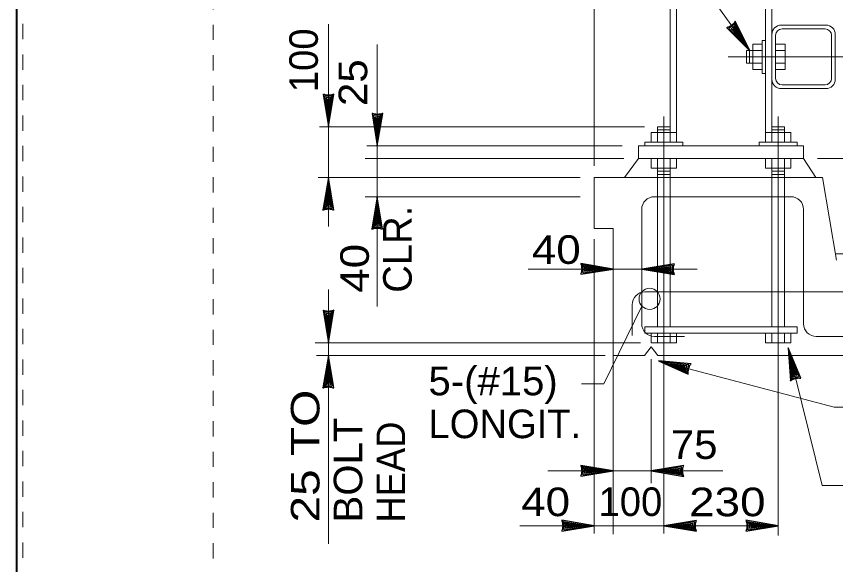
# Model space of a CAD drawing. Extents: x 1363.2 to 1395.5, y -905.5 to -882.8.
# Drawn here: x 1385.71 to 1391.09, y -900.54 to -896.95 of the extents above; entities that cross this region are included whole.
import ezdxf

# ---------------------------------------------------------------- set-up
doc = ezdxf.new("R2010")
doc.units = 0
doc.header["$LTSCALE"] = 0.075
doc.linetypes.add('DOTTED', pattern=[1.5, 0.3, -1.2])
for name, color, linetype, lineweight in [('1', 7, 'Continuous', 13), ('2', 7, 'Continuous', 13), ('3', 7, 'Continuous', 13), ('4', 7, 'Continuous', 13), ('5', 7, 'Continuous', 13), ('6', 7, 'Continuous', 13), ('61', 7, 'DOTTED', 13), ('62', 7, 'DOTTED', 13), ('63', 7, 'Continuous', 40)]:
    doc.layers.add(name, color=color, linetype=linetype, lineweight=lineweight)
doc.layers.add('8', color=7, linetype='Continuous')

msp = doc.modelspace()

# ---------------------------------------------------------------- linework, layer by layer
at = {"layer": '1'}
msp.add_line((1390.96733, -897.87742), (1392.73758, -897.87742), dxfattribs=at)
at = {"layer": '2'}
for p, q in [((1390.626, -897.76908), (1390.626, -895.841)), ((1390.66767, -897.76908), (1390.66767, -895.83575)), ((1390.04267, -897.76908), (1390.04267, -895.91908)), ((1390.73017, -897.00242), (1391.02183, -897.00242)), ((1390.73433, -897.02742), (1391.01767, -897.02742)), ((1390.66767, -897.35658), (1390.66767, -897.06492)), ((1390.69267, -897.35242), (1390.69267, -897.06908)), ((1391.05933, -897.35242), (1391.05933, -897.06908)), ((1391.08433, -897.35658), (1391.08433, -897.06492)), ((1390.54267, -897.29408), (1390.54267, -897.12742)), ((1390.54267, -897.12742), (1390.60517, -897.12742)), ((1390.69267, -897.12742), (1390.75517, -897.12742)), ((1390.75517, -897.29408), (1390.75517, -897.12742)), ((1390.501, -897.25242), (1390.501, -897.16908)), ((1390.501, -897.16908), (1390.60517, -897.16908)), ((1390.52183, -897.25242), (1390.52183, -897.16908)), ((1390.69267, -897.16908), (1390.75517, -897.16908)), ((1390.501, -897.25242), (1390.60517, -897.25242)), ((1390.69267, -897.25242), (1390.75517, -897.25242)), ((1390.54267, -897.29408), (1390.60517, -897.29408)), ((1390.69267, -897.29408), (1390.75517, -897.29408)), ((1390.60517, -897.31908), (1390.626, -897.31908)), ((1390.73017, -897.41908), (1391.02183, -897.41908)), ((1390.73433, -897.39408), (1391.01767, -897.39408)), ((1389.91767, -897.76908), (1389.91767, -897.66908)), ((1389.91767, -897.66908), (1390.001, -897.66908)), ((1390.66767, -897.66908), (1390.751, -897.66908)), ((1390.751, -897.76908), (1390.751, -897.66908)), ((1389.876, -897.70658), (1390.04267, -897.70658)), ((1389.876, -897.76908), (1389.876, -897.70658)), ((1389.91767, -897.68992), (1390.001, -897.68992)), ((1390.626, -897.70658), (1390.79458, -897.70658)), ((1390.66767, -897.68992), (1390.751, -897.68992)), ((1390.79267, -897.76908), (1390.79267, -897.70658)), ((1389.79267, -897.79408), (1390.876, -897.79408)), ((1389.79267, -897.87742), (1389.79267, -897.79408)), ((1389.83433, -897.79408), (1389.83433, -897.76908)), ((1389.83433, -897.76908), (1390.08433, -897.76908)), ((1390.08433, -897.79408), (1390.08433, -897.76908)), ((1390.58433, -897.79408), (1390.58433, -897.76908)), ((1390.58433, -897.76908), (1390.83433, -897.76908)), ((1390.83433, -897.79408), (1390.83433, -897.76908)), ((1390.876, -897.87742), (1390.876, -897.79408)), ((1389.79267, -897.87742), (1389.6995, -898.00242)), ((1389.79267, -897.87742), (1390.876, -897.87742)), ((1389.876, -897.93992), (1389.876, -897.87742)), ((1389.91767, -898.00242), (1389.91767, -897.87742)), ((1390.001, -898.00242), (1390.001, -897.87742)), ((1390.04267, -897.93992), (1390.04267, -897.87742)), ((1390.626, -897.93992), (1390.626, -897.87742)), ((1390.66767, -898.00242), (1390.66767, -897.87742)), ((1390.751, -898.00242), (1390.751, -897.87742)), ((1390.876, -897.87742), (1390.95583, -898.00242)), ((1389.876, -897.93992), (1390.04267, -897.93992)), ((1389.501, -898.00242), (1391.001, -898.00242)), ((1389.501, -898.33575), (1389.501, -898.00242)), ((1389.91767, -897.96075), (1390.001, -897.96075)), ((1389.91767, -897.98158), (1390.001, -897.98158)), ((1390.66767, -897.96075), (1390.751, -897.96075)), ((1390.66767, -897.98158), (1390.751, -897.98158)), ((1391.001, -898.00242), (1391.09125, -898.54408)), ((1389.501, -898.33575), (1389.626, -898.33575)), ((1389.626, -899.16908), (1389.626, -898.33575)), ((1391.08433, -898.50242), (1392.25933, -898.50242)), ((1389.83433, -898.98158), (1390.83433, -898.98158)), ((1389.83433, -899.02325), (1389.83433, -898.98158)), ((1389.83433, -899.02325), (1390.83433, -899.02325)), ((1389.876, -899.08575), (1389.876, -899.02325)), ((1389.91767, -899.08575), (1389.91767, -899.02325)), ((1390.001, -899.08575), (1390.001, -899.02325)), ((1390.04267, -899.08575), (1390.04267, -899.02325)), ((1390.626, -899.08575), (1390.626, -899.02325)), ((1390.66767, -899.08575), (1390.66767, -899.02325)), ((1390.751, -899.08575), (1390.751, -899.02325)), ((1390.79267, -899.08575), (1390.79267, -899.02325)), ((1390.83433, -899.02325), (1390.83433, -898.98158)), ((1389.876, -899.08575), (1390.04267, -899.08575)), ((1390.626, -899.08575), (1390.79267, -899.08575)), ((1389.626, -899.16908), (1389.83258, -899.16908)), ((1389.9195, -899.16908), (1392.25933, -899.16908))]:
    msp.add_line(p, q, dxfattribs=at)
for points in [[(1390.001, -897.76908), (1390.001, -895.91908), (1390.66767, -895.83575)], [(1390.60517, -897.31908), (1390.60517, -897.10242), (1390.626, -897.10242)], [(1390.626, -897.93992), (1390.79267, -897.93992), (1390.79267, -897.87742)], [(1389.83258, -899.16908), (1389.876, -899.11125), (1389.9195, -899.16908)]]:
    msp.add_lwpolyline(points, dxfattribs=at)
for centre, radius, start, end in [((1390.73017, -897.06492), 0.0625, 90, 180), ((1390.73433, -897.06908), 0.04167, 90, 180), ((1391.01767, -897.06908), 0.04167, 0, 90), ((1391.02183, -897.06492), 0.0625, 0, 90), ((1390.73017, -897.35658), 0.0625, 180, 270), ((1390.73433, -897.35242), 0.04167, 180, 270), ((1391.01767, -897.35242), 0.04167, 270, 0), ((1391.02183, -897.35658), 0.0625, 270, 0)]:
    msp.add_arc(centre, radius, start, end, dxfattribs=at)
at = {"layer": '3'}
for p, q in [((1389.89683, -898.12742), (1390.79267, -898.12742)), ((1389.8135, -898.96075), (1389.8135, -898.21075)), ((1390.876, -898.96075), (1390.876, -898.21075)), ((1389.83433, -898.75242), (1392.25933, -898.75242)), ((1389.751, -899.038), (1389.751, -898.83575)), ((1389.89683, -899.04408), (1390.09425, -899.04408)), ((1390.95933, -899.04408), (1391.998, -899.04408))]:
    msp.add_line(p, q, dxfattribs=at)
for centre, start, end in [((1389.89683, -898.21075), 90, 180), ((1390.79267, -898.21075), 0, 90), ((1389.83433, -898.83575), 90, 180), ((1389.89683, -898.96075), 180, 270), ((1390.95933, -898.96075), 180, 270)]:
    msp.add_arc(centre, 0.08333, start, end, dxfattribs=at)
at = {"layer": '4'}
for p, q in [((1389.501, -897.92433), (1389.501, -895.19525)), ((1389.86158, -896.25558), (1390.52317, -897.17125)), ((1389.83242, -897.66908), (1387.69758, -897.66908)), ((1389.68417, -897.79408), (1388.00817, -897.79408)), ((1389.69517, -897.87742), (1387.99875, -897.87742)), ((1389.4095, -898.00242), (1387.68833, -898.00242)), ((1387.75675, -898.32392), (1387.75675, -898.00233)), ((1389.4095, -898.12742), (1387.99875, -898.12742)), ((1388.07767, -898.12742), (1388.07767, -898.84733)), ((1389.501, -898.40542), (1389.501, -900.33517)), ((1387.75675, -899.085), (1387.75675, -898.73625)), ((1389.805, -899.08575), (1387.6695, -899.08575)), ((1389.57433, -899.16908), (1387.67892, -899.16908)), ((1389.626, -899.16908), (1389.626, -900.33958)), ((1389.876, -900.00692), (1389.876, -899.19258))]:
    msp.add_line(p, q, dxfattribs=at)
at = {"layer": '4', "lineweight": 25}
for points in [[(1390.42758, -896.9775), (1390.42483, -896.98133), (1390.42208, -896.98525), (1390.41933, -896.98908), (1390.4165, -896.99292), (1390.41292, -896.99558), (1390.41167, -896.99642), (1390.40925, -896.99817), (1390.40767, -897.00117), (1390.40525, -897.00292), (1390.40283, -897.00467), (1390.39917, -897.00733), (1390.39342, -897.00958), (1390.391, -897.01133), (1390.38617, -897.01492), (1390.3795, -897.016), (1390.375, -897.01742), (1390.37258, -897.01917), (1390.3705, -897.01883), (1390.52317, -897.17125), (1390.42758, -896.9775), (1390.42733, -896.9925), (1390.38567, -897.0245), (1390.50033, -897.13967), (1390.42733, -896.9925), (1390.42533, -897.00508), (1390.40033, -897.02683), (1390.47833, -897.10925), (1390.42533, -897.00508), (1390.4245, -897.01675), (1390.41133, -897.03183), (1390.45642, -897.07883), (1390.4245, -897.01675), (1390.42283, -897.02725), (1390.4185, -897.03408), (1390.43708, -897.05208), (1390.42283, -897.02725)], [(1387.79275, -897.45533), (1387.78825, -897.45683), (1387.78375, -897.45833), (1387.77925, -897.45983), (1387.77475, -897.46133), (1387.77025, -897.46133), (1387.76875, -897.46133), (1387.76575, -897.46133), (1387.76275, -897.46283), (1387.75975, -897.46283), (1387.75675, -897.46283), (1387.75225, -897.46283), (1387.74625, -897.46133), (1387.74325, -897.46133), (1387.73725, -897.46133), (1387.73125, -897.45833), (1387.72675, -897.45683), (1387.72375, -897.45683), (1387.72225, -897.45533), (1387.75675, -897.66833), (1387.79275, -897.45533), (1387.78375, -897.46733), (1387.73125, -897.46883), (1387.75675, -897.62933), (1387.78375, -897.46733), (1387.77475, -897.47633), (1387.74175, -897.47933), (1387.75675, -897.59183), (1387.77475, -897.47633), (1387.76725, -897.48533), (1387.74775, -897.48983), (1387.75675, -897.55433), (1387.76725, -897.48533), (1387.75975, -897.49283), (1387.75225, -897.49583), (1387.75675, -897.52133), (1387.75975, -897.49283)], [(1388.11367, -897.58108), (1388.10917, -897.58258), (1388.10467, -897.58408), (1388.10017, -897.58558), (1388.09567, -897.58708), (1388.09117, -897.58708), (1388.08967, -897.58708), (1388.08667, -897.58708), (1388.08367, -897.58858), (1388.08067, -897.58858), (1388.07767, -897.58858), (1388.07317, -897.58858), (1388.06717, -897.58708), (1388.06417, -897.58708), (1388.05817, -897.58708), (1388.05217, -897.58408), (1388.04767, -897.58258), (1388.04467, -897.58258), (1388.04317, -897.58108), (1388.07767, -897.79408), (1388.11367, -897.58108), (1388.10467, -897.59308), (1388.05217, -897.59458), (1388.07767, -897.75508), (1388.10467, -897.59308), (1388.09567, -897.60208), (1388.06267, -897.60508), (1388.07767, -897.71758), (1388.09567, -897.60208), (1388.08817, -897.61108), (1388.06867, -897.61558), (1388.07767, -897.68008), (1388.08817, -897.61108), (1388.08067, -897.61858), (1388.07317, -897.62158), (1388.07767, -897.64708), (1388.08067, -897.61858)], [(1387.72075, -898.21533), (1387.72525, -898.21383), (1387.72975, -898.21233), (1387.73425, -898.21083), (1387.73875, -898.20933), (1387.74325, -898.20933), (1387.74475, -898.20933), (1387.74775, -898.20933), (1387.75075, -898.20783), (1387.75375, -898.20783), (1387.75675, -898.20783), (1387.76125, -898.20783), (1387.76725, -898.20933), (1387.77025, -898.20933), (1387.77625, -898.20933), (1387.78225, -898.21233), (1387.78675, -898.21383), (1387.78975, -898.21383), (1387.79125, -898.21533), (1387.75675, -898.00233), (1387.72075, -898.21533), (1387.72975, -898.20333), (1387.78225, -898.20183), (1387.75675, -898.04133), (1387.72975, -898.20333), (1387.73875, -898.19433), (1387.77175, -898.19133), (1387.75675, -898.07883), (1387.73875, -898.19433), (1387.74625, -898.18533), (1387.76575, -898.18083), (1387.75675, -898.11633), (1387.74625, -898.18533), (1387.75375, -898.17783), (1387.76125, -898.17483), (1387.75675, -898.14933), (1387.75375, -898.17783)], [(1388.04167, -898.34042), (1388.04617, -898.33892), (1388.05067, -898.33742), (1388.05517, -898.33592), (1388.05967, -898.33442), (1388.06417, -898.33442), (1388.06567, -898.33442), (1388.06867, -898.33442), (1388.07167, -898.33292), (1388.07467, -898.33292), (1388.07767, -898.33292), (1388.08217, -898.33292), (1388.08817, -898.33442), (1388.09117, -898.33442), (1388.09717, -898.33442), (1388.10317, -898.33742), (1388.10767, -898.33892), (1388.11067, -898.33892), (1388.11217, -898.34042), (1388.07767, -898.12742), (1388.04167, -898.34042), (1388.05067, -898.32842), (1388.10317, -898.32692), (1388.07767, -898.16642), (1388.05067, -898.32842), (1388.05967, -898.31942), (1388.09267, -898.31642), (1388.07767, -898.20392), (1388.05967, -898.31942), (1388.06717, -898.31042), (1388.08667, -898.30592), (1388.07767, -898.24142), (1388.06717, -898.31042), (1388.07467, -898.30292), (1388.08217, -898.29992), (1388.07767, -898.27442), (1388.07467, -898.30292)], [(1389.41308, -898.566), (1389.41458, -898.5705), (1389.41608, -898.575), (1389.41758, -898.5795), (1389.41908, -898.584), (1389.41908, -898.5885), (1389.41908, -898.59), (1389.41908, -898.593), (1389.42058, -898.596), (1389.42058, -898.599), (1389.42058, -898.602), (1389.42058, -898.6065), (1389.41908, -898.6125), (1389.41908, -898.6155), (1389.41908, -898.6215), (1389.41608, -898.6275), (1389.41458, -898.632), (1389.41458, -898.635), (1389.41308, -898.6365), (1389.62608, -898.602), (1389.41308, -898.566), (1389.42508, -898.575), (1389.42658, -898.6275), (1389.58708, -898.602), (1389.42508, -898.575), (1389.43408, -898.584), (1389.43708, -898.617), (1389.54958, -898.602), (1389.43408, -898.584), (1389.44308, -898.5915), (1389.44758, -898.611), (1389.51208, -898.602), (1389.44308, -898.5915), (1389.45058, -898.599), (1389.45358, -898.6065), (1389.47908, -898.602), (1389.45058, -898.599)], [(1390.02867, -898.638), (1390.02717, -898.6335), (1390.02567, -898.629), (1390.02417, -898.6245), (1390.02267, -898.62), (1390.02267, -898.6155), (1390.02267, -898.614), (1390.02267, -898.611), (1390.02117, -898.608), (1390.02117, -898.605), (1390.02117, -898.602), (1390.02117, -898.5975), (1390.02267, -898.5915), (1390.02267, -898.5885), (1390.02267, -898.5825), (1390.02567, -898.5765), (1390.02717, -898.572), (1390.02717, -898.569), (1390.02867, -898.5675), (1389.81567, -898.602), (1390.02867, -898.638), (1390.01667, -898.629), (1390.01517, -898.5765), (1389.85467, -898.602), (1390.01667, -898.629), (1390.00767, -898.62), (1390.00467, -898.587), (1389.89217, -898.602), (1390.00767, -898.62), (1389.99867, -898.6125), (1389.99417, -898.593), (1389.92967, -898.602), (1389.99867, -898.6125), (1389.99117, -898.605), (1389.98817, -898.5975), (1389.96267, -898.602), (1389.99117, -898.605)], [(1387.79275, -898.872), (1387.78825, -898.8735), (1387.78375, -898.875), (1387.77925, -898.8765), (1387.77475, -898.878), (1387.77025, -898.878), (1387.76875, -898.878), (1387.76575, -898.878), (1387.76275, -898.8795), (1387.75975, -898.8795), (1387.75675, -898.8795), (1387.75225, -898.8795), (1387.74625, -898.878), (1387.74325, -898.878), (1387.73725, -898.878), (1387.73125, -898.875), (1387.72675, -898.8735), (1387.72375, -898.8735), (1387.72225, -898.872), (1387.75675, -899.085), (1387.79275, -898.872), (1387.78375, -898.884), (1387.73125, -898.8855), (1387.75675, -899.046), (1387.78375, -898.884), (1387.77475, -898.893), (1387.74175, -898.896), (1387.75675, -899.0085), (1387.77475, -898.893), (1387.76725, -898.902), (1387.74775, -898.9065), (1387.75675, -898.971), (1387.76725, -898.902), (1387.75975, -898.9095), (1387.75225, -898.9125), (1387.75675, -898.938), (1387.75975, -898.9095)], [(1390.79017, -899.33467), (1390.79417, -899.33208), (1390.79817, -899.32958), (1390.80217, -899.327), (1390.80617, -899.3245), (1390.81058, -899.32342), (1390.812, -899.323), (1390.81492, -899.32233), (1390.8175, -899.32017), (1390.82042, -899.31942), (1390.82333, -899.31867), (1390.82767, -899.31758), (1390.83383, -899.31758), (1390.83675, -899.31692), (1390.84258, -899.31542), (1390.84917, -899.31692), (1390.85383, -899.31725), (1390.85675, -899.31658), (1390.85858, -899.31767), (1390.77375, -899.11925), (1390.79017, -899.33467), (1390.796, -899.32083), (1390.84658, -899.30675), (1390.78317, -899.15708), (1390.796, -899.32083), (1390.80258, -899.30992), (1390.83392, -899.29908), (1390.79217, -899.1935), (1390.80258, -899.30992), (1390.80767, -899.29942), (1390.8255, -899.29033), (1390.80125, -899.22992), (1390.80767, -899.29942), (1390.81317, -899.29033), (1390.81975, -899.28558), (1390.80917, -899.26192), (1390.81317, -899.29033)], [(1387.72075, -899.38208), (1387.72525, -899.38058), (1387.72975, -899.37908), (1387.73425, -899.37758), (1387.73875, -899.37608), (1387.74325, -899.37608), (1387.74475, -899.37608), (1387.74775, -899.37608), (1387.75075, -899.37458), (1387.75375, -899.37458), (1387.75675, -899.37458), (1387.76125, -899.37458), (1387.76725, -899.37608), (1387.77025, -899.37608), (1387.77625, -899.37608), (1387.78225, -899.37908), (1387.78675, -899.38058), (1387.78975, -899.38058), (1387.79125, -899.38208), (1387.75675, -899.16908), (1387.72075, -899.38208), (1387.72975, -899.37008), (1387.78225, -899.36858), (1387.75675, -899.20808), (1387.72975, -899.37008), (1387.73875, -899.36108), (1387.77175, -899.35808), (1387.75675, -899.24558), (1387.73875, -899.36108), (1387.74625, -899.35208), (1387.76575, -899.34758), (1387.75675, -899.28308), (1387.74625, -899.35208), (1387.75375, -899.34458), (1387.76125, -899.34158), (1387.75675, -899.31608), (1387.75375, -899.34458)], [(1390.11933, -899.29217), (1390.119, -899.28742), (1390.11867, -899.28267), (1390.11842, -899.278), (1390.11808, -899.27325), (1390.11925, -899.26892), (1390.11958, -899.26742), (1390.12033, -899.2645), (1390.11967, -899.26125), (1390.12042, -899.25833), (1390.12125, -899.25542), (1390.12233, -899.25108), (1390.12533, -899.24567), (1390.12608, -899.24275), (1390.12767, -899.237), (1390.13208, -899.23192), (1390.13467, -899.228), (1390.13542, -899.22508), (1390.13725, -899.224), (1389.9225, -899.20308), (1390.11933, -899.29217), (1390.11, -899.28042), (1390.12192, -899.22925), (1389.96025, -899.213), (1390.11, -899.28042), (1390.10358, -899.26942), (1390.10908, -899.23675), (1389.9965, -899.22258), (1390.10358, -899.26942), (1390.09675, -899.25983), (1390.09742, -899.23983), (1390.03275, -899.23217), (1390.09675, -899.25983), (1390.09142, -899.25067), (1390.09042, -899.24267), (1390.06467, -899.2405), (1390.09142, -899.25067)], [(1389.413, -899.8895), (1389.4145, -899.894), (1389.416, -899.8985), (1389.4175, -899.903), (1389.419, -899.9075), (1389.419, -899.912), (1389.419, -899.9135), (1389.419, -899.9165), (1389.4205, -899.9195), (1389.4205, -899.9225), (1389.4205, -899.9255), (1389.4205, -899.93), (1389.419, -899.936), (1389.419, -899.939), (1389.419, -899.945), (1389.416, -899.951), (1389.4145, -899.9555), (1389.4145, -899.9585), (1389.413, -899.96), (1389.626, -899.9255), (1389.413, -899.8895), (1389.425, -899.8985), (1389.4265, -899.951), (1389.587, -899.9255), (1389.425, -899.8985), (1389.434, -899.9075), (1389.437, -899.9405), (1389.5495, -899.9255), (1389.434, -899.9075), (1389.443, -899.915), (1389.4475, -899.9345), (1389.512, -899.9255), (1389.443, -899.915), (1389.4505, -899.9225), (1389.4535, -899.93), (1389.479, -899.9255), (1389.4505, -899.9225)], [(1390.089, -899.9615), (1390.0875, -899.957), (1390.086, -899.9525), (1390.0845, -899.948), (1390.083, -899.9435), (1390.083, -899.939), (1390.083, -899.9375), (1390.083, -899.9345), (1390.0815, -899.9315), (1390.0815, -899.9285), (1390.0815, -899.9255), (1390.0815, -899.921), (1390.083, -899.915), (1390.083, -899.912), (1390.083, -899.906), (1390.086, -899.9), (1390.0875, -899.8955), (1390.0875, -899.8925), (1390.089, -899.891), (1389.876, -899.9255), (1390.089, -899.9615), (1390.077, -899.9525), (1390.0755, -899.9), (1389.915, -899.9255), (1390.077, -899.9525), (1390.068, -899.9435), (1390.065, -899.9105), (1389.9525, -899.9255), (1390.068, -899.9435), (1390.059, -899.936), (1390.0545, -899.9165), (1389.99, -899.9255), (1390.059, -899.936), (1390.0515, -899.9285), (1390.0485, -899.921), (1390.023, -899.9255), (1390.0515, -899.9285)], [(1389.288, -900.24967), (1389.2895, -900.25417), (1389.291, -900.25867), (1389.2925, -900.26317), (1389.294, -900.26767), (1389.294, -900.27217), (1389.294, -900.27367), (1389.294, -900.27667), (1389.2955, -900.27967), (1389.2955, -900.28267), (1389.2955, -900.28567), (1389.2955, -900.29017), (1389.294, -900.29617), (1389.294, -900.29917), (1389.294, -900.30517), (1389.291, -900.31117), (1389.2895, -900.31567), (1389.2895, -900.31867), (1389.288, -900.32017), (1389.501, -900.28567), (1389.288, -900.24967), (1389.3, -900.25867), (1389.3015, -900.31117), (1389.462, -900.28567), (1389.3, -900.25867), (1389.309, -900.26767), (1389.312, -900.30067), (1389.4245, -900.28567), (1389.309, -900.26767), (1389.318, -900.27517), (1389.3225, -900.29467), (1389.387, -900.28567), (1389.318, -900.27517), (1389.3255, -900.28267), (1389.3285, -900.29017), (1389.354, -900.28567), (1389.3255, -900.28267)], [(1390.17292, -900.32167), (1390.17142, -900.31717), (1390.16992, -900.31267), (1390.16842, -900.30817), (1390.16692, -900.30367), (1390.16692, -900.29917), (1390.16692, -900.29767), (1390.16692, -900.29467), (1390.16542, -900.29167), (1390.16542, -900.28867), (1390.16542, -900.28567), (1390.16542, -900.28117), (1390.16692, -900.27517), (1390.16692, -900.27217), (1390.16692, -900.26617), (1390.16992, -900.26017), (1390.17142, -900.25567), (1390.17142, -900.25267), (1390.17292, -900.25117), (1389.95992, -900.28567), (1390.17292, -900.32167), (1390.16092, -900.31267), (1390.15942, -900.26017), (1389.99892, -900.28567), (1390.16092, -900.31267), (1390.15192, -900.30367), (1390.14892, -900.27067), (1390.03642, -900.28567), (1390.15192, -900.30367), (1390.14292, -900.29617), (1390.13842, -900.27667), (1390.07392, -900.28567), (1390.14292, -900.29617), (1390.13542, -900.28867), (1390.13242, -900.28117), (1390.10692, -900.28567), (1390.13542, -900.28867)], [(1390.49692, -900.24967), (1390.49842, -900.25417), (1390.49992, -900.25867), (1390.50142, -900.26317), (1390.50292, -900.26767), (1390.50292, -900.27217), (1390.50292, -900.27367), (1390.50292, -900.27667), (1390.50442, -900.27967), (1390.50442, -900.28267), (1390.50442, -900.28567), (1390.50442, -900.29017), (1390.50292, -900.29617), (1390.50292, -900.29917), (1390.50292, -900.30517), (1390.49992, -900.31117), (1390.49842, -900.31567), (1390.49842, -900.31867), (1390.49692, -900.32017), (1390.70992, -900.28567), (1390.49692, -900.24967), (1390.50892, -900.25867), (1390.51042, -900.31117), (1390.67092, -900.28567), (1390.50892, -900.25867), (1390.51792, -900.26767), (1390.52092, -900.30067), (1390.63342, -900.28567), (1390.51792, -900.26767), (1390.52692, -900.27517), (1390.53142, -900.29467), (1390.59592, -900.28567), (1390.52692, -900.27517), (1390.53442, -900.28267), (1390.53742, -900.29017), (1390.56292, -900.28567), (1390.53442, -900.28267)]]:
    msp.add_lwpolyline(points, dxfattribs=at)
at = {"layer": '4'}
for points in [[(1387.75675, -898.00233), (1387.75675, -897.66833), (1387.75675, -896.99708)], [(1388.07767, -898.12742), (1388.07767, -897.87725), (1388.07767, -897.79408), (1388.07767, -897.12933)], [(1389.06892, -898.602), (1389.62608, -898.602), (1389.81567, -898.602), (1390.177, -898.602)], [(1389.4185, -899.35508), (1389.56408, -899.35508), (1389.81608, -898.84158)], [(1387.75675, -900.4035), (1387.75675, -899.16908), (1387.75675, -899.085)], [(1391.25542, -900.02058), (1390.99775, -900.02058), (1390.77375, -899.11925)], [(1391.31142, -899.50708), (1391.07617, -899.50708), (1389.9225, -899.20308)], [(1389.19708, -899.9255), (1389.626, -899.9255), (1389.876, -899.9255), (1390.34508, -899.9255)], [(1389.01258, -900.28567), (1389.501, -900.28567), (1389.626, -900.28567), (1389.95992, -900.28567), (1390.70992, -900.28567)]]:
    msp.add_lwpolyline(points, dxfattribs=at)
msp.add_circle((1389.865, -898.79775), 0.06928, dxfattribs=at)
at = {"layer": '5'}
for p, q in [((1389.91767, -898.98158), (1389.91767, -898.00242)), ((1390.001, -898.98158), (1390.001, -898.00242)), ((1390.66767, -898.98158), (1390.66767, -898.00242)), ((1390.751, -898.98158), (1390.751, -898.00242))]:
    msp.add_line(p, q, dxfattribs=at)
at = {"layer": '6'}
for p, q in [((1390.38192, -897.21075), (1392.00842, -897.21075)), ((1389.95933, -900.33517), (1389.95933, -897.60275)), ((1390.70933, -900.34833), (1390.70933, -897.60275))]:
    msp.add_line(p, q, dxfattribs=at)
at = {"layer": '61'}
msp.add_line((1385.75, -883.995), (1385.75, -904.63), dxfattribs=at)
at = {"layer": '62'}
msp.add_line((1387, -905.5), (1387, -883.5), dxfattribs=at)
at = {"layer": '63'}
msp.add_line((1385.70833, -884.5), (1385.70833, -904.5), dxfattribs=at)

# ---------------------------------------------------------------- texts
at = {"layer": '8'}
for s, p in [('100', (1387.68742, -897.44242)), ('CLR.', (1388.3035, -898.75775))]:
    msp.add_text(s, height=0.1875, rotation=90, dxfattribs=at).set_placement(p)
for s, width, p in [('25', 1.1, (1388.01142, -897.53333)), ('40', 1.15, (1388.02233, -898.75775)), ('25 TO', 1.25, (1387.69792, -900.26408)), ('BOLT', 1.05, (1387.97908, -900.26408)), ('HEAD', 0.95, (1388.26025, -900.26408))]:
    msp.add_text(s, height=0.1875, rotation=90, dxfattribs=dict(at, width=width)).set_placement(p)
for s, width, p in [('40', 1.15, (1389.09225, -898.56825)), ('5-(#15)', 1.05, (1388.41342, -899.42983)), ('75', 1.1, (1390.00417, -899.84725)), ('40', 1.15, (1389.02233, -900.2225)), ('230', 1.2, (1390.12433, -900.223))]:
    msp.add_text(s, height=0.1875, dxfattribs=dict(at, width=width)).set_placement(p)
for s, p in [('LONGIT.', (1388.41342, -899.711)), ('100', (1389.53, -900.22142))]:
    msp.add_text(s, height=0.1875, dxfattribs=at).set_placement(p)

doc.saveas('drawing.dxf')
